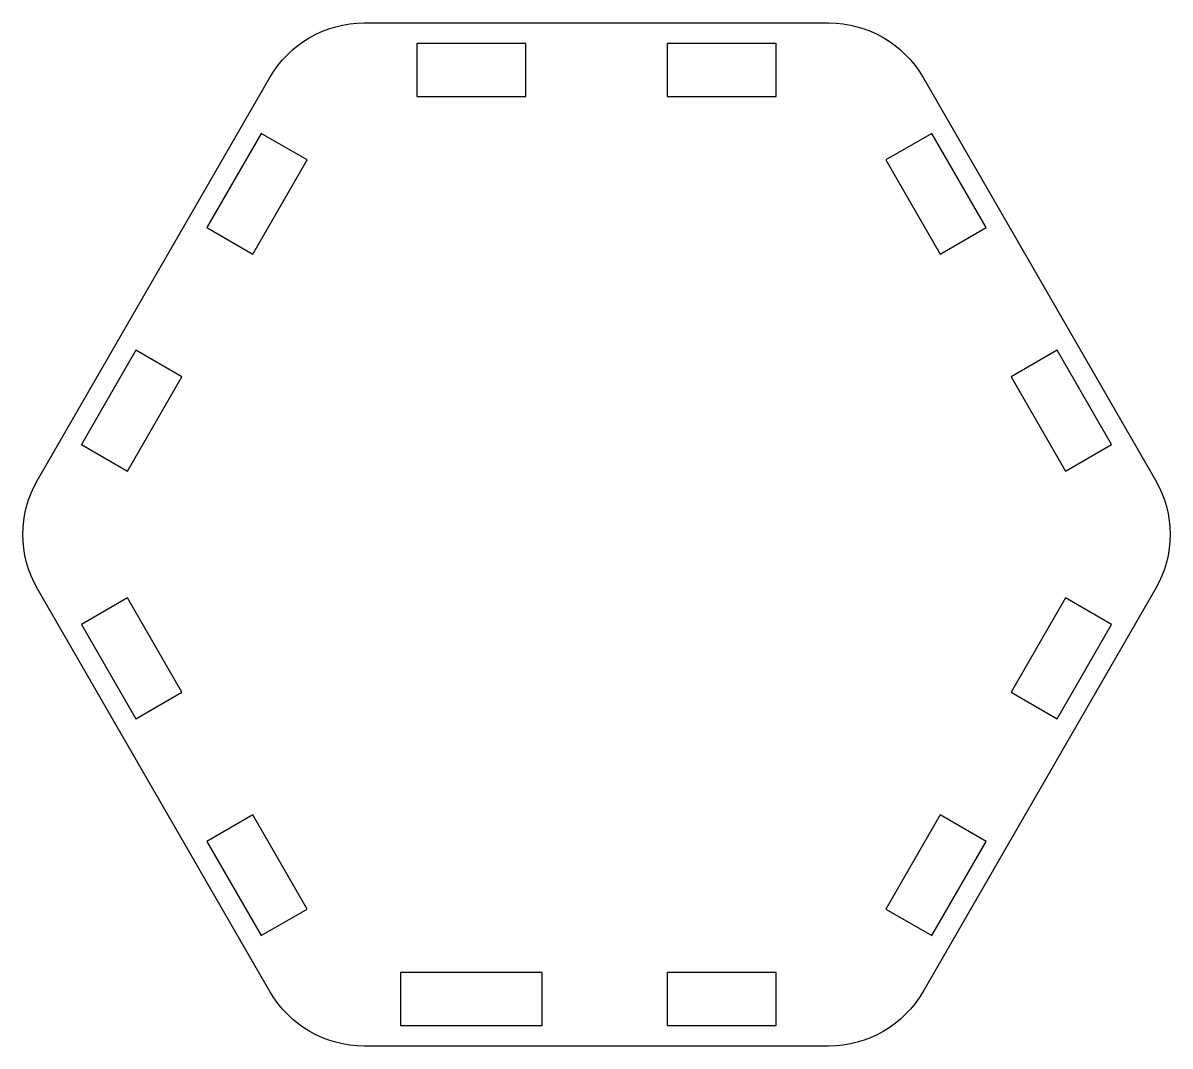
# Model space of a CAD drawing. Header units: millimetres. Extents: x -21.1 to 21.1, y -18.8 to 18.8.
import ezdxf

# ---------------------------------------------------------------- set-up
doc = ezdxf.new("R2010")
doc.units = ezdxf.units.MM
doc.layers.get('0').update_dxf_attribs({"linetype": 'CONTINUOUS'})

msp = doc.modelspace()

# ---------------------------------------------------------------- linework, layer by layer
msp.add_lwpolyline([(-8.541, -18.793, -0.267949), (-12.005, -16.793), (-20.546, -2, -0.267949), (-20.546, 2), (-12.005, 16.793, -0.267949), (-8.541, 18.793), (8.541, 18.793, -0.267949), (12.005, 16.793), (20.546, 2, -0.267949), (20.546, -2), (12.005, -16.793, -0.267949), (8.541, -18.793)], format="xyb", close=True)
for points in [[(-6.6, 16.093), (-2.6, 16.093), (-2.6, 18.043), (-6.6, 18.043)], [(2.6, 16.093), (6.6, 16.093), (6.6, 18.043), (2.6, 18.043)], [(-12.637, 10.298), (-10.637, 13.762), (-12.326, 14.737), (-14.326, 11.273)], [(10.637, 13.762), (12.637, 10.298), (14.326, 11.273), (12.326, 14.737)], [(-17.237, 2.331), (-15.237, 5.795), (-16.926, 6.77), (-18.926, 3.306)], [(15.237, 5.795), (17.237, 2.331), (18.926, 3.306), (16.926, 6.77)], [(-15.237, -5.795), (-17.237, -2.331), (-18.926, -3.306), (-16.926, -6.77)], [(17.237, -2.331), (15.237, -5.795), (16.926, -6.77), (18.926, -3.306)], [(-10.637, -13.762), (-12.637, -10.298), (-14.326, -11.273), (-12.326, -14.737)], [(12.637, -10.298), (10.637, -13.762), (12.326, -14.737), (14.326, -11.273)], [(-7.2, -18.043), (-2, -18.043), (-2, -16.093), (-7.2, -16.093)], [(6.6, -16.093), (2.6, -16.093), (2.6, -18.043), (6.6, -18.043)]]:
    msp.add_lwpolyline(points, close=True)

doc.saveas('drawing.dxf')
